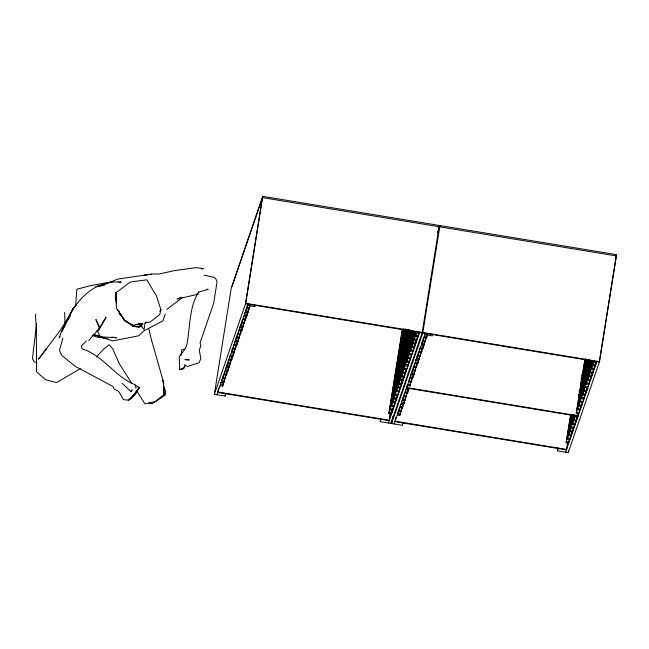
<?xml version="1.0" encoding="UTF-8"?>
<svg xmlns="http://www.w3.org/2000/svg" width="649" height="649" viewBox="0 0 649 649"><rect width="100%" height="100%" fill="white"/><g stroke="black" fill="none" stroke-linecap="round" stroke-linejoin="round"><path stroke-width="0.97" d="M75.617 306.287L76.817 289.243L90.738 285.576L112.131 281.812M36.604 323.656L32.45 358.605L34.154 361.761L36.993 362.742M180.998 355.441L181.866 349.551L184.3 349.121M225.884 393.765L225.081 396.101L214.348 394.332L231.166 288.651L262.512 197.62L439.105 226.728L422.142 332.856L245.541 303.756L262.358 198.067M231.969 286.314L262.707 196.355L439.308 225.454L438.294 229.081M218.518 387.988L217.886 391.972L389.335 420.228L390.447 413.251M220.757 382.553L220.441 384.549L223.013 384.971L223.491 381.985M222.023 378.878L221.707 380.874L224.278 381.296L224.757 378.31M223.288 375.203L222.972 377.199L225.544 377.621L226.022 374.635M224.554 371.528L224.238 373.524L226.809 373.946L227.288 370.96M220.035 385.733L222.607 386.163L223.24 382.172M225.82 367.853L225.503 369.849L228.075 370.271L228.87 365.29M221.301 382.058L223.873 382.488L224.505 378.497M227.085 364.178L226.769 366.174L229.34 366.596L229.819 363.602M222.566 378.383L225.138 378.813L225.771 374.822M228.513 359.505L228.034 362.499L230.606 362.921L231.085 359.927M223.832 374.708L226.404 375.138L227.036 371.147M229.778 355.83L229.3 358.824L231.871 359.246L232.35 356.252M225.098 371.033L227.669 371.463L228.302 367.472M226.363 367.358L228.935 367.788L229.568 363.797M232.31 348.481L231.831 351.474L234.403 351.896L234.881 348.902M225.081 396.101L225.398 394.105M227.629 363.683L230.2 364.113L230.833 360.122M233.575 344.806L233.096 347.799L235.668 348.221L236.147 345.227M228.894 360.008L231.466 360.438L232.099 356.447M234.841 341.131L234.362 344.124L236.934 344.546L237.412 341.552M230.16 356.333L232.731 356.763L233.21 353.77M232.731 356.763L233.616 352.577M236.106 337.456L235.628 340.449L238.199 340.871L238.678 337.878M231.425 352.658L233.997 353.088L234.476 350.095M237.372 333.781L236.893 336.774L239.465 337.196L239.943 334.203M232.691 348.984L235.263 349.405L235.741 346.42M238.637 330.106L238.159 333.099L240.73 333.521L241.363 329.53M233.956 345.309L236.528 345.73L237.007 342.745M239.903 326.431L239.424 329.424L241.996 329.846L242.475 326.853M235.222 341.634L237.794 342.055L238.426 338.072M241.006 323.754L240.69 325.749L243.261 326.171L243.74 323.178M236.487 337.959L239.059 338.38L239.692 334.397M242.272 320.079L241.955 322.074L244.527 322.496L245.16 318.505M237.753 334.284L240.325 334.706L240.957 330.722M243.537 316.404L243.221 318.399L245.793 318.821L246.425 314.83M214.348 394.332L245.695 303.31L262.707 196.355M239.019 330.609L241.59 331.031L242.223 327.047M244.803 312.729L244.486 314.724L247.058 315.146L247.691 311.155M240.284 326.934L242.856 327.356L243.489 323.372M246.068 309.054L245.752 311.041L248.324 311.471L248.802 308.478M241.55 323.259L244.121 323.681L244.754 319.697M247.334 305.379L247.018 307.366L249.589 307.796L249.906 305.801M242.807 319.584L245.387 320.006L246.02 316.022M244.073 315.909L246.652 316.331L247.285 312.347M245.338 312.234L247.918 312.656L248.551 308.673M246.604 308.559L249.184 308.981L249.816 304.998M245.695 303.31L422.231 332.402L390.949 423.44L380.225 421.672L380.703 418.678M391.485 413.989L388.905 413.567L402.234 329.814M388.905 413.567L402.485 329.627M392.75 410.314L390.171 409.892L403.021 329.132M390.171 409.892L403.272 328.946M389.343 419.676L390.292 413.697M394.649 402.656L394.016 406.639L391.436 406.217L403.654 329.449M391.436 406.217L403.905 329.254M395.282 402.964L392.702 402.542L404.286 329.757M392.702 402.542L404.538 329.57M391.801 411.993L392.118 410.006M396.547 399.289L393.967 398.867L405.073 329.075M392.369 409.811L391.891 412.805L389.319 412.383M393.967 398.867L405.325 328.881M393.067 408.318L393.383 406.331M397.813 395.614L395.233 395.192L405.544 330.382M390.949 423.44L391.428 420.447M393.635 406.136L393.156 409.13L390.584 408.708M395.233 395.192L405.795 330.195M399.078 391.939L396.498 391.517L406.339 329.7M403.126 422.97L402.315 425.306L391.59 423.546L392.702 416.561M394.9 402.461L394.422 405.455L391.85 405.025M396.498 391.517L406.428 330.503M395.598 400.968L395.914 398.981M400.344 388.264L397.764 387.842L406.964 330.017M396.166 398.786L395.687 401.78L393.116 401.35M397.764 387.842L407.215 329.822M396.863 397.293L397.18 395.306M401.609 384.589L399.03 384.167L407.596 330.325M397.431 395.111L396.953 398.105L394.381 397.675M399.03 384.167L407.848 330.138M402.875 380.914L400.295 380.492L408.391 329.643M398.697 391.436L398.218 394.43L395.647 394M400.295 380.492L408.481 330.446M404.14 377.239L401.561 376.818L409.016 329.952M399.962 387.761L399.484 390.755L396.912 390.325M401.561 376.818L409.268 329.765M395.76 417.193L395.127 421.185L566.577 449.433L567.688 442.456M405.406 373.564L402.826 373.143L409.649 330.268M401.544 382.091L400.749 387.08L398.178 386.65M402.826 373.143L409.738 331.071M401.763 383.591L402.242 380.598M406.672 369.889L404.092 369.468L410.282 330.584M402.81 378.416L402.015 383.405L399.443 382.975M404.092 369.468L410.533 330.39M397.999 411.766L397.683 413.754L400.255 414.184L400.895 410.192M403.029 379.916L403.508 376.923M407.937 366.214L405.357 365.793L410.914 330.893M403.759 376.736L403.28 379.73L400.709 379.3M405.357 365.793L411.166 330.706M399.265 408.091L398.948 410.079L401.52 410.509L402.161 406.517M409.203 362.54L406.623 362.118L411.701 330.211M405.025 373.061L404.546 376.055L401.974 375.625M406.623 362.118L411.791 331.014M419.067 333.683L411.774 332.483L412.091 330.487M400.53 404.416L400.214 406.404L402.786 406.834L403.264 403.84M405.56 372.567L405.876 370.571M410.468 358.865L407.888 358.443L412.334 330.519M406.29 369.386L405.812 372.38L403.24 371.95M407.888 358.443L412.423 331.331M401.796 400.741L401.48 402.729L404.051 403.159L404.53 400.165M411.734 355.19L409.154 354.768L412.805 331.834M407.556 365.712L407.077 368.705L404.505 368.275M409.154 354.768L413.056 331.639M397.277 414.946L399.849 415.368L400.482 411.385M403.061 397.066L402.745 399.054L405.317 399.484L405.795 396.49M408.091 365.217L408.408 363.221M413.47 348.521L412.999 351.515L410.419 351.093L413.437 332.142M408.821 362.037L408.343 365.022L405.771 364.6M410.419 351.093L413.527 332.953M398.543 411.271L401.114 411.693L401.747 407.71M404.327 393.391L404.011 395.379L406.582 395.809L407.061 392.815M409.357 361.542L409.673 359.546M414.265 347.84L411.685 347.41L414.07 332.458M410.087 358.362L409.608 361.347L407.037 360.925M411.685 347.41L414.313 332.264M399.808 407.596L402.38 408.018L403.013 404.035M405.593 389.716L405.276 391.704L407.848 392.134L408.326 389.14M416.163 340.173L415.53 344.165L412.951 343.735L414.695 332.775M411.352 354.687L410.874 357.672L408.302 357.25M412.951 343.735L414.946 332.58M401.074 403.921L403.646 404.343L404.278 400.36M407.012 385.595L406.696 387.583L578.145 415.839L578.624 412.845M416.796 340.49L414.216 340.06L415.328 333.083M412.618 351.012L412.139 353.997L409.568 353.575M414.216 340.06L415.579 332.896M402.339 400.246L404.911 400.668L405.544 396.677M418.061 336.815L415.482 336.385L416.114 332.402M413.884 347.337L413.405 350.322L410.833 349.9M415.482 336.385L416.366 332.207M409.551 377.694L409.073 380.679L411.644 381.109L412.123 378.116M414.581 345.844L414.898 343.848M415.149 343.662L414.67 346.647L412.099 346.225M404.871 392.896L407.442 393.318L408.075 389.327M410.817 374.019L410.338 377.004L412.91 377.426L413.389 374.441M416.415 339.987L415.936 342.972L413.364 342.55M412.083 370.336L411.604 373.329L414.176 373.751L414.654 370.766M417.112 338.494L417.429 336.498M417.68 336.312L417.202 339.297L414.63 338.875M407.402 385.547L409.973 385.968L410.606 381.977M409.973 385.968L410.858 381.79M413.348 366.661L412.869 369.654L415.441 370.076L415.92 367.091M418.378 334.819L418.694 332.823M418.783 333.627L418.467 335.622L415.895 335.2M408.667 381.872L411.239 382.293L411.872 378.302M414.614 362.986L414.135 365.979L416.707 366.401L417.185 363.416M409.933 378.197L412.504 378.618L412.975 375.625M415.879 359.311L415.401 362.304L417.972 362.726L418.451 359.741M411.198 374.522L413.77 374.944L414.24 371.95M417.145 355.636L416.666 358.629L419.238 359.051L419.716 356.066M412.456 370.847L415.036 371.269L415.506 368.275M418.41 351.961L417.932 354.954L420.503 355.376L420.982 352.391M413.721 367.172L416.301 367.594L416.772 364.6M419.676 348.286L419.197 351.279L421.769 351.701L422.402 347.718M414.987 363.497L417.567 363.919L418.037 360.925M439.949 225.56L422.783 332.961L599.384 362.061L616.55 254.668L439.949 225.56L437.653 232.237M418.986 359.246L419.465 356.252M422.045 341.934L421.728 343.929L424.3 344.351L424.779 341.366M417.518 356.139L420.098 356.569L420.73 352.577M423.31 338.259L422.994 340.254L425.566 340.676L426.198 336.693M418.783 352.464L421.363 352.894L421.996 348.902M424.576 334.584L424.259 336.58L426.831 337.001L427.147 335.006M420.049 348.789L422.629 349.219L423.262 345.227M422.629 349.219L423.667 344.043M421.315 345.114L423.894 345.544L424.527 341.552M422.58 341.439L425.16 341.869L425.793 337.878M423.846 337.764L426.425 338.194L427.058 334.203M599.384 362.061L568.191 452.645L557.467 450.877L557.945 447.883M568.727 443.202L566.147 442.772L570.593 414.857M566.147 442.772L570.844 414.67M569.992 439.527L567.413 439.097L571.225 415.173M567.413 439.097L571.469 414.979M571.891 431.861L571.258 435.852L568.678 435.422L571.85 415.482M568.678 435.422L572.102 415.295M572.523 432.177L569.944 431.747L572.645 414.8M569.944 431.747L572.897 414.614M569.043 441.206L569.36 439.211M573.789 428.502L571.209 428.072L573.278 415.117M569.611 439.024L569.132 442.01L566.561 441.588M571.209 428.072L573.521 414.922M570.309 437.531L570.625 435.536M575.055 424.827L572.475 424.397L573.903 415.425M570.877 435.349L570.398 438.335L567.826 437.913M568.191 452.645L568.508 450.649M572.475 424.397L574.154 415.238M576.32 421.152L573.74 420.722L574.698 414.743M572.142 431.674L571.664 434.66L569.092 434.238M573.74 420.722L574.787 415.547M572.84 430.182L573.156 428.186M573.408 427.991L572.929 430.985L570.357 430.563M578.592 395.922L578.908 393.927M579.224 391.931L579.541 389.935M580.49 383.957L580.814 381.961M581.131 379.965L581.447 377.978M581.764 375.982L582.08 373.986M574.105 426.507L574.422 424.511M578.851 413.794L576.271 413.372L584.838 359.538M574.673 424.316L574.195 427.31L571.623 426.888M576.271 413.372L585.09 359.343M580.117 410.119L577.537 409.697L585.625 358.848M575.939 420.641L575.46 423.635L572.889 423.213M577.537 409.697L585.722 359.66M576.636 419.157L576.953 417.161M581.382 406.444L578.803 406.023L586.258 359.165M577.204 416.966L576.726 419.96L574.154 419.538M578.803 406.023L586.355 359.968M577.902 415.482L578.218 413.486M582.648 402.769L580.068 402.348L586.891 359.473M578.47 413.291L577.991 416.285L406.542 388.029M580.068 402.348L586.98 360.284M583.913 399.094L581.334 398.673L587.523 359.789M579.735 409.616L579.257 412.61L576.685 412.188M581.334 398.673L587.775 359.595M585.495 393.432L585.179 395.419L582.599 394.998L588.156 360.106M581.001 405.941L580.522 408.935L577.951 408.513M582.599 394.998L588.4 359.911M586.445 391.745L583.865 391.323L588.943 359.416M582.267 402.266L581.788 405.26L579.216 404.838M583.865 391.323L589.032 360.227M565.62 452.223L596.804 361.639L596.309 362.888L589.016 361.688L589.333 359.692M587.71 388.07L585.13 387.648L589.576 359.733M583.532 398.591L583.053 401.585L580.482 401.163M585.13 387.648L589.665 360.536M584.068 398.097L584.546 395.111M588.976 384.395L586.396 383.973L590.046 361.039M584.798 394.917L584.319 397.91L581.747 397.488M586.396 383.973L590.298 360.852M590.233 380.72L587.661 380.298L590.679 361.355M586.063 391.242L585.585 394.235L583.013 393.813M587.661 380.298L590.768 362.158M586.599 390.747L586.915 388.759M591.499 377.045L588.927 376.623L591.304 361.663M587.329 387.567L586.85 390.56L584.278 390.138M588.927 376.623L591.555 361.477M593.405 369.386L592.764 373.37L590.192 372.948L591.937 361.98M588.594 383.892L588.116 386.885L585.544 386.463M590.192 372.948L592.188 361.785M594.03 369.695L591.458 369.273L592.569 362.296M589.86 380.217L589.381 383.21L586.81 382.788M591.458 369.273L592.821 362.101M590.395 379.722L590.712 377.734M595.295 366.02L592.724 365.598L593.356 361.607M591.125 376.542L590.647 379.535L588.075 379.113M592.724 365.598L593.608 361.42M591.823 375.049L592.139 373.061M592.391 372.867L591.912 375.86L589.341 375.43M593.657 369.192L593.178 372.185L590.606 371.755M594.354 367.699L594.671 365.712M594.922 365.517L594.443 368.51L591.872 368.08M595.62 364.024L595.936 362.037M596.025 362.84L595.709 364.835L593.137 364.405M116.495 303.229L115.352 296.69L115.773 292.837L130.384 282.031L146.836 279.816L156.393 295.863L160.968 309.808L159.759 314.538L150.089 322.115L144.897 322.626L146.447 322.107M184.997 364.56L184.097 367.788L183.164 368.948L179.676 369.654L179.238 356.788L184.657 349.56L186.652 345.487C190.368 327.704 188.77 307.602 198.699 291.774M62.912 338.161L59.619 349.754L60.057 352.123L62.117 355.701L75.308 366.369L112.91 386.455L114.102 388.962L118.913 391.688L123.424 399.63L128.559 400.182L131.39 398.462L135.901 393.067L139.454 387.323L134.895 385.214M165.187 314.084L162.891 320.906L144.021 330.795L138.789 335.768L112.626 340.912L93.326 334.535M216.928 394.754L248.113 304.178M222.607 386.163L223.013 384.971M223.873 382.488L224.278 381.296M225.138 378.813L225.544 377.621M226.404 375.138L226.809 373.946M227.669 371.463L228.075 370.271M228.935 367.788L229.34 366.596M230.2 364.113L230.606 362.921M231.466 360.438L231.871 359.246M233.997 353.088L234.403 351.896M235.263 349.405L235.668 348.221M236.528 345.73L236.934 344.546M237.794 342.055L238.199 340.871M239.059 338.38L239.465 337.196M240.325 334.706L240.73 333.521M241.59 331.031L241.996 329.846M242.856 327.356L243.261 326.171M244.121 323.681L244.527 322.496M245.387 320.006L245.793 318.821M246.652 316.331L247.058 315.146M247.918 312.656L248.324 311.471M249.184 308.981L249.589 307.796M255.406 305.379L254.976 306.644L247.683 305.444M438.326 228.318L439.308 225.454M437.629 232.999L439.754 226.834L616.347 255.933L615.536 258.286M380.225 421.672L381.028 419.327M411.774 332.483L412.212 331.217M388.378 423.01L419.562 332.434M391.59 423.546L422.937 332.515L599.473 361.607L599.319 362.053L616.282 255.925M394.17 423.967L425.355 333.383M399.849 415.368L400.255 414.184M401.114 411.693L401.52 410.509M402.38 408.018L402.786 406.834M403.646 404.343L404.051 403.159M404.911 400.668L405.317 399.484M406.582 395.809L406.177 396.993L403.605 396.571M407.442 393.318L407.848 392.134M409.113 388.459L408.708 389.643L406.136 389.222M411.239 382.293L411.644 381.109M412.504 378.618L412.91 377.426M413.77 374.944L414.176 373.751M415.036 371.269L415.441 370.076M416.301 367.594L416.707 366.401M417.567 363.919L417.972 362.726M419.238 359.051L418.832 360.244L416.252 359.814M420.098 356.569L420.503 355.376M421.363 352.894L421.769 351.701M423.894 345.544L424.3 344.351M425.16 341.869L425.566 340.676M426.425 338.194L426.831 337.001M432.648 334.592L432.218 335.849L424.925 334.649M615.568 257.523L616.55 254.668M557.467 450.877L558.27 448.54M589.016 361.688L589.446 360.43M575.42 415.863L575.006 417.047L577.586 417.477M122.182 383.299L131.066 391.72L132.128 389.676M70.611 314.854L67.796 320.038L69.849 316.607M74.83 307.066L76.241 304.478M131.066 391.72L131.966 390.163M70.368 314.724L59.911 330.82L38.502 359.157L46.136 349.276M60.17 336.279L59.067 337.845C69.321 310.303 87.404 279.541 121.217 282.023L118.288 282.591M96.474 356.999L103.597 349.057L109.186 344.741L112.658 348.627L119.262 363.667L131.65 383.056M159.678 311.22L160.968 309.808M88.702 340.571L99.873 327.81L95.938 319.519L99.386 328.151L98.299 330.763L106.079 317.353L99.386 328.151L99.873 327.81M86.285 340.879L81.523 345.844L81.523 347.329L82.577 349.048C103.426 355.563 115.116 377.134 135.479 384.857L135.982 388.435M162.469 379.787L163.256 381.644L164.067 394.503L155.403 401.447L145.003 403.929L136.501 390.641M182.069 297.769L166.825 309.411M146.528 322.618L144.914 323.64L144.078 329.546L140.289 324.743M46.103 348.894L46.72 348.513M80.606 368.413L56.625 382.594L45.511 379.722L36.522 371.723L36.36 329.197L35.411 314.148M177.94 298.67L180.665 297.518M201.807 269.14L203.478 268.475L195.86 267.696L174.216 270.657L158.981 274.024L152.637 273.983L117.664 279.086L101.706 285.811L95.865 286.59L104.603 284.976M198.659 292.147L208.207 289.324L206.366 289.332M177.031 299.059L198.294 294.175L196.582 294.078M142.155 325.96L136.46 326.463L132.534 325.976L124.47 320.436L127.082 321.271M151.436 274.194L143.924 275.176L145.903 275.501M135.746 324.484L141.636 323.948L133.475 325.23L124.3 320.452L117.639 309.76L124.973 320.809L116.431 308.137L115.773 292.837L116.544 299.806M135.69 324.5L143.113 323.916L138.245 323.389M134.465 326.017L132.534 325.976L139.089 327.51L141.231 326.155L139.3 326.114M184.851 359.684L189.362 359.879L185.663 359.578M111.806 337.099L116.674 337.756L100.344 336.815L97.058 330.56M107.263 338.518L96.798 337.099L92.272 335.184M420.463 347.604L423.034 348.026M230.565 355.149L233.137 355.571M407.807 384.354L410.379 384.784M217.731 392.418L389.181 420.674M394.973 421.631L566.423 449.879M149.083 403.159L152.191 403.719L165.398 394.965L165.69 391.558L163.532 386.35M203.924 275.144L214.373 277.407L215.833 278.794L217.042 282.023L213.594 303.578L200.054 342.883L200.89 345.463L199.275 350.395L200.865 358.28L199.154 362.775L187.65 366.385L184.997 365.679M97.22 335.127L99.865 335.939M93.351 334.495L103.037 337.496M119.043 314.067L120.682 314.741M162.355 380.728L163.564 382.293L164.067 394.503M163.256 381.644L163.564 382.293L151.412 339.752L148.653 328.151M64.673 312.388L64.989 324.346M72.631 309.159L61.89 331.461L73.507 307.813L72.631 309.159M139.454 387.323L132.656 396.417L128.559 400.182L135.901 393.067L132.656 396.417L139.454 387.323M184.097 367.788L181.679 369.265L179.676 369.654L184.097 367.788"/></g></svg>
